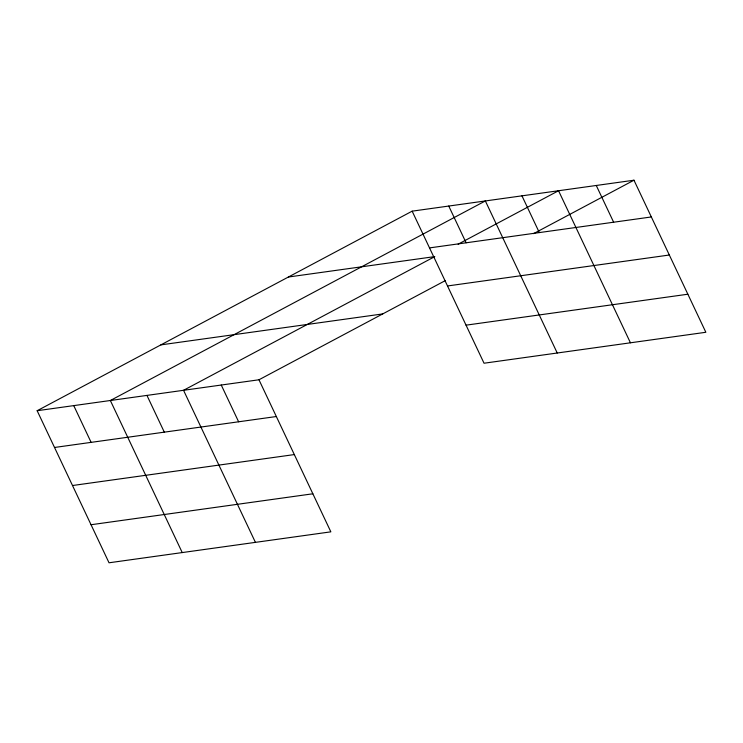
<?xml version="1.0" encoding="UTF-8"?>
<svg xmlns="http://www.w3.org/2000/svg" width="743" height="743" viewBox="0 0 743 743"><rect width="100%" height="100%" fill="white"/><g stroke="black" fill="none" stroke-linecap="round" stroke-linejoin="round"><path stroke-width="1.11" d="M37.15 410.721L258.963 379.775L330.849 531.839L109.026 562.785L37.15 410.721L412.151 211.161L633.974 180.215L705.85 332.279L484.037 363.225L412.151 211.161M433.791 257.134L183.549 390.298L255.425 542.362M458.134 244.178L558.55 190.737L630.435 342.792M258.963 379.775L445.456 280.538M533.548 233.655L633.974 180.215M429.519 247.902L651.342 216.956M288.405 277.018L434.804 256.595M447.509 285.962L669.332 255.016M160.897 344.873L382.719 313.927M466.047 325.165L687.86 294.219M54.518 447.472L276.34 416.526M72.508 485.523L294.321 454.577M91.036 524.734L312.859 493.789M596.267 185.481L613.634 222.222M521.957 195.846L539.325 232.587M557.231 353.009L485.355 200.944L110.354 400.514L182.23 552.569M448.753 206.052L466.121 242.803M221.256 385.041L238.624 421.783M146.947 395.406L164.314 432.147M73.752 405.622L91.12 442.364"/></g></svg>
